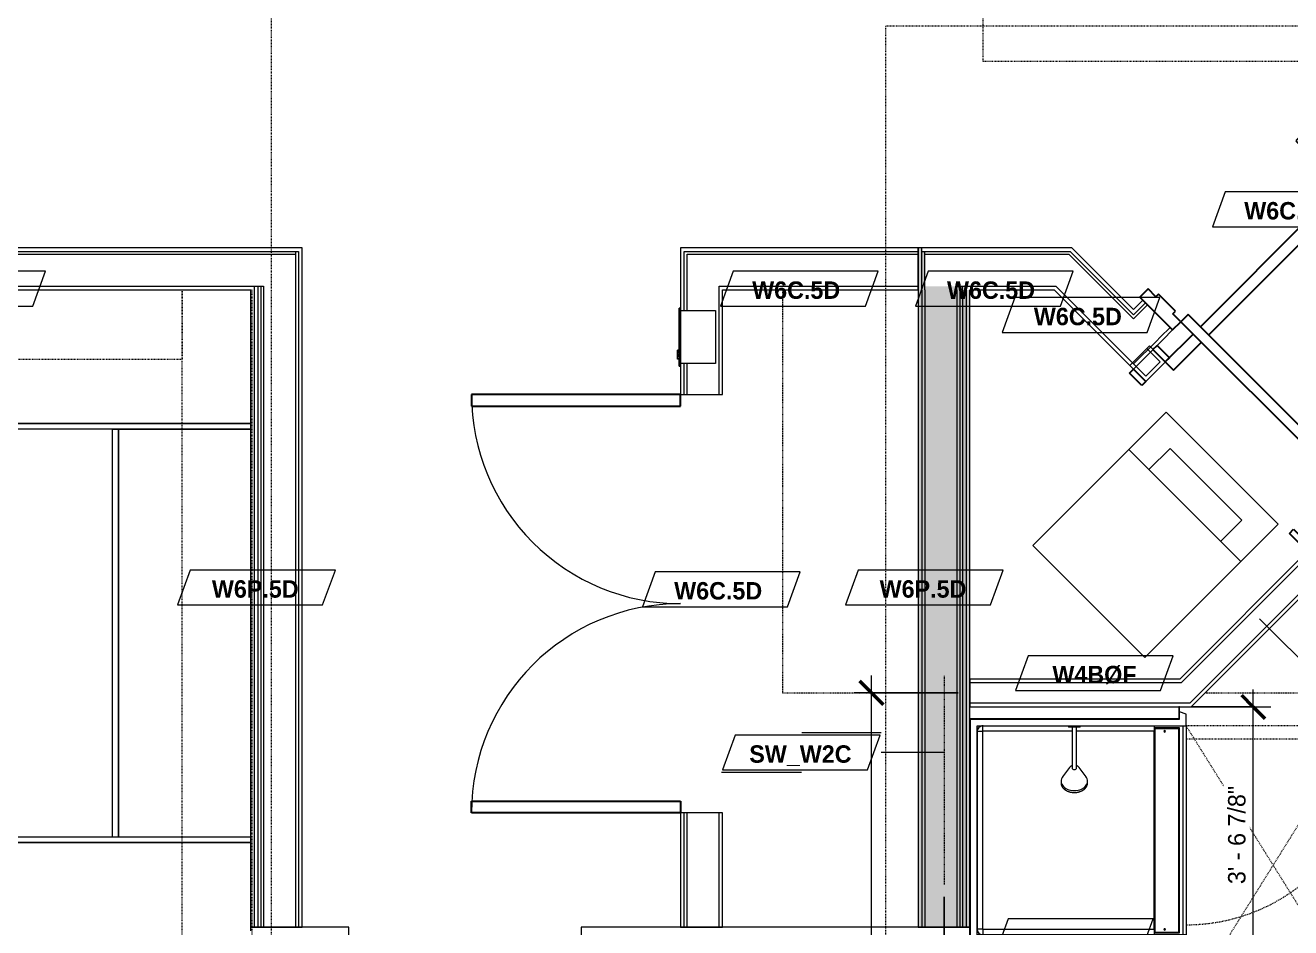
# Model space of a CAD drawing. Header units: inches. Extents: x -4010 to -1814, y 9846 to 12241.
# Drawn here: x -2681 to -2463.1, y 10263.6 to 10418.9 of the extents above; entities that cross this region are included whole.
import ezdxf

# ---------------------------------------------------------------- set-up
doc = ezdxf.new("R2010")
doc.units = ezdxf.units.IN
doc.header["$MEASUREMENT"] = 0
for name, pattern in [('Dash', [0.25, 0.125, -0.125]), ('Dash 3_32_', [0.1875, 0.09375, -0.09375]), ('Dash_2_', [0.25, 0.125, -0.125])]:
    doc.linetypes.add(name, pattern=pattern)
for name, color, linetype, lineweight in [('0-1', 7, 'Continuous', 5), ('0-3', 8, 'Continuous', 9), ('A-ANNO-DIMS', 211, 'Continuous', 9), ('A-ANNO-DIMS-32', 211, 'Continuous', 9), ('A-DETL-1', 90, 'Dash 3_32_', 18), ('A-DOOR-1', 7, 'Continuous', 9), ('A-DOOR-2', 10, 'Continuous', 30), ('A-DOOR-3', 31, 'Continuous', 9), ('A-DOOR-4', 31, 'Continuous', 30), ('A-DOOR-FRAM-2', 10, 'Continuous', 30), ('A-DOOR-FRAM-3', 31, 'Continuous', 30), ('A-GENM', 5, 'Continuous', 9), ('A-GENM-HDLN', 13, 'Dash', 9), ('A-WALL', 113, 'Continuous', 18), ('A-WALL-2', 250, 'Continuous', 18), ('A-WALL-3', 113, 'Continuous', 9), ('A-WALL-IDEN', 211, 'Continuous', 9), ('E-FIRE-1', 7, 'Continuous', 9), ('G-ANNO-SYMB-4', 111, 'Dash_2_', 9), ('I-WALL-1', 21, 'Continuous', 18), ('I-WALL-2', 241, 'Continuous', 5), ('I-WALL-3', 7, 'Continuous', 9), ('P-SANR-FIXT', 6, 'Continuous', 9), ('P-SANR-FIXT-HDLN', 131, 'Dash', 9), ('Q-CASE', 31, 'Continuous', 9), ('Q-CASE-HDLN', 31, 'Dash', 9)]:
    doc.layers.add(name, color=color, linetype=linetype, lineweight=lineweight)
doc.styles.add('Century Gothic', font='ufonts.com_century-gothic.ttf', dxfattribs={"height": 3})
doc.styles.add('Century Gothic_B_1', font='GOTHICB.TTF', dxfattribs={"height": 3})
doc.dimstyles.new('OD_1__HACK_2', dxfattribs={"dimscale": 12, "dimtxt": 3.132505, "dimasz": 0.333333, "dimexe": 0.25, "dimexo": 0.166667, "dimgap": 0.041667, "dimtad": 1, "dimdec": 4, "dimrnd": 0.0625, "dimzin": 3, "dimdsep": 46, "dimlunit": 4, "dimtxsty": 'Century Gothic', "dimblk1": 'OBLIQUE', "dimblk2": 'OBLIQUE', "dimsah": 1, "dimcen": 0.09, "dimdle": 0.25, "dimazin": 0, "dimtfac": 1, "dimtdec": 4, "dimtix": 1, "dimtmove": 0, "dimatfit": 3, "dimfxl": 1, "dimtvp": 1, "dimtfill": 1, "dimfrac": 2, "dimtolj": 1, "dimtzin": 0, "dimarcsym": 2})
doc.dimstyles.new('OD_1__HACK_2_1', dxfattribs={"dimscale": 12, "dimtxt": 3.132505, "dimasz": 0.333333, "dimexe": 0.25, "dimexo": 0.166667, "dimgap": 0.041667, "dimtad": 1, "dimdec": 4, "dimrnd": 0.0625, "dimzin": 3, "dimdsep": 46, "dimlunit": 4, "dimtxsty": 'Century Gothic', "dimblk1": 'OBLIQUE', "dimblk2": 'OBLIQUE', "dimsah": 1, "dimcen": 0.09, "dimdle": 0.25, "dimazin": 0, "dimtfac": 1, "dimtdec": 4, "dimtix": 1, "dimtmove": 0, "dimatfit": 3, "dimfxl": 1, "dimtvp": 1, "dimtfill": 1, "dimfrac": 2, "dimtolj": 1, "dimtzin": 0, "dimarcsym": 2})

# ---------------------------------------------------------------- blocks, each defined once
blk = doc.blocks.new('HOLLOW METAL - DOUBLE - 6-0 x 6-8 - 20MIN_-2194249-UNIT PLANS - 2ND _ 3RD FLOOR')
at = {"layer": 'A-DOOR-1'}
for centre, start, end in [((-36, -3.625), 270, 0), ((36, -3.625), 180, 270)]:
    blk.add_arc(centre, 36, start, end, dxfattribs=at)
at = {"layer": 'A-DOOR-2'}
for p, q in [((-34, -3.625), (-36, -3.625)), ((-36, -3.625), (-36, -39.625)), ((-34, -39.625), (-34, -3.625)), ((34, -3.625), (36, -3.625)), ((34, -39.625), (34, -3.625)), ((36, -3.625), (36, -39.625)), ((-36, -39.625), (-34, -39.625)), ((36, -39.625), (34, -39.625))]:
    blk.add_line(p, q, dxfattribs=at)
blk = doc.blocks.new('104416 - Fire Extinguishers - Wall - Class A - Light - 2A-2205461-UNIT PLANS - 2ND _ 3RD FLOOR')
at = {"layer": 'E-FIRE-1'}
for p, q in [((13.19, 3.88), (13.19, 3.62)), ((23.19, 3.88), (13.19, 3.88)), ((13.19, 3.88), (23.19, 3.88)), ((13.19, 3.88), (13.19, 3.62)), ((23.19, 3.62), (13.19, 3.62)), ((13.63, -2.37), (13.63, 3.62)), ((14.41, 4.13), (14.44, 4.13)), ((14.41, 3.88), (14.41, 4.13)), ((14.44, 4.13), (14.84, 4.13)), ((14.44, 3.88), (14.44, 4.13)), ((14.84, 4.13), (15.03, 4.13)), ((14.84, 3.88), (14.84, 4.13)), ((15.03, 4.13), (15.11, 4.13)), ((15.03, 3.88), (15.03, 4.13)), ((15.11, 4.13), (15.24, 4.13)), ((15.11, 3.88), (15.11, 4.13)), ((15.24, 4.13), (15.51, 4.13)), ((15.24, 3.88), (15.24, 4.13)), ((15.51, 4.13), (15.73, 4.13)), ((15.51, 3.88), (15.51, 4.13)), ((15.73, 4.13), (15.87, 4.13)), ((15.73, 3.88), (15.73, 4.13)), ((15.87, 4.13), (15.91, 4.13)), ((15.87, 3.88), (15.87, 4.13)), ((15.91, 4.13), (15.94, 4.13)), ((15.91, 3.88), (15.91, 4.13)), ((15.94, 3.88), (15.94, 4.13)), ((22.75, 3.62), (22.75, -2.37)), ((23.19, 3.62), (23.19, 3.88)), ((23.19, 3.62), (23.19, 3.88)), ((22.75, -2.37), (13.63, -2.37))]:
    blk.add_line(p, q, dxfattribs=at)
blk = doc.blocks.new('HOLLOW METAL - UNIT DOOR-2191978-UNIT PLANS - 2ND _ 3RD FLOOR')
at = {"layer": 'A-DOOR-1'}
blk.add_arc((18, 3.875), 36, 90, 180, dxfattribs=at)
at = {"layer": 'A-DOOR-2'}
for p, q in [((18, 39.875), (16.25, 39.875)), ((16.25, 39.875), (16.25, 3.875)), ((18, 3.875), (18, 39.875)), ((16.25, 3.875), (18, 3.875))]:
    blk.add_line(p, q, dxfattribs=at)
at = {"layer": 'A-DOOR-FRAM-2'}
for p, q in [((-18, 3.875), (-20, 3.875)), ((-20, 3.875), (-20, -4.125)), ((-18, 1.9375), (-18, 3.875)), ((18, 3.875), (18, 1.9375)), ((20, 3.875), (18, 3.875)), ((20, -4.125), (20, 3.875)), ((-17.375, 1.9375), (-18, 1.9375)), ((-17.375, -2.1875), (-17.375, 1.9375)), ((18, 1.9375), (17.375, 1.9375)), ((17.375, 1.9375), (17.375, -2.1875)), ((-20, -4.125), (-18, -4.125)), ((-18, -4.125), (-18, -2.1875)), ((-18, -2.1875), (-17.375, -2.1875)), ((17.375, -2.1875), (18, -2.1875)), ((18, -2.1875), (18, -4.125)), ((18, -4.125), (20, -4.125))]:
    blk.add_line(p, q, dxfattribs=at)
blk = doc.blocks.new('CTR - 1st Phase - Common Walls_rvt-1-UNIT PLANS - 2ND _ 3RD FLOOR')
at = {"layer": 'I-WALL-1'}
blk.add_hatch(color=256, dxfattribs=at).paths.add_polyline_path([(-2518.37, 10263.71), (-2518.37, 10373.41), (-2519, 10373.41), (-2519, 10263.71)], flags=0)
at = {"layer": 'I-WALL-2'}
for points in [[(-2526.62, 10263.71), (-2526.62, 10380.66), (-2527.25, 10380.66), (-2527.25, 10263.71)], [(-2526.62, 10263.71), (-2526.12, 10263.71), (-2526.12, 10380.04), (-2526.62, 10380.04), (-2526.62, 10267.17)], [(-2520.62, 10263.71), (-2520.62, 10374.04), (-2526.12, 10374.04), (-2526.12, 10263.71), (-2525.5, 10263.71)], [(-2520.62, 10263.71), (-2520.12, 10263.71), (-2520.12, 10374.04), (-2520.62, 10374.04), (-2520.62, 10267.17)], [(-2520.12, 10263.71), (-2519.62, 10263.71), (-2519.62, 10374.04), (-2520.12, 10374.04), (-2520.12, 10267.17)], [(-2519, 10263.71), (-2519, 10374.04), (-2519.62, 10374.04), (-2519.62, 10263.71)]]:
    blk.add_hatch(color=256, dxfattribs=at).paths.add_polyline_path(points, flags=0)
at = {"layer": 'A-WALL-2'}
for p, q in [((-2526.62, 10380.04), (-2526.62, 10380.66)), ((-2741.61, 10380.04), (-2642.25, 10380.04)), ((-2741.61, 10379.54), (-2642.25, 10379.54)), ((-2642.25, 10380.04), (-2634.5, 10380.04)), ((-2642.25, 10379.54), (-2640, 10379.54)), ((-2640, 10379.54), (-2634.5, 10379.54)), ((-2634.5, 10380.04), (-2634.5, 10379.54)), ((-2634.5, 10380.04), (-2634, 10380.04)), ((-2634.5, 10380.04), (-2634.5, 10379.54)), ((-2634.5, 10379.54), (-2634.5, 10263.71)), ((-2634, 10380.04), (-2634, 10263.71)), ((-2567.57, 10379.54), (-2567.57, 10380.04)), ((-2567.57, 10380.04), (-2527.25, 10380.04)), ((-2567.57, 10373.41), (-2567.57, 10379.54)), ((-2567.07, 10374.04), (-2567.07, 10379.54)), ((-2567.07, 10379.54), (-2527.25, 10379.54)), ((-2526.62, 10373.41), (-2526.62, 10380.04)), ((-2526.62, 10380.04), (-2526.12, 10380.04)), ((-2526.62, 10380.04), (-2526.12, 10380.04)), ((-2526.12, 10379.54), (-2526.12, 10380.04)), ((-2526.12, 10380.04), (-2510.46, 10380.04)), ((-2526.12, 10374.04), (-2526.12, 10379.54)), ((-2526.12, 10379.54), (-2509.96, 10379.54)), ((-2510.46, 10380.04), (-2501.8, 10380.04)), ((-2509.96, 10379.54), (-2509.07, 10379.54)), ((-2509.07, 10379.54), (-2501.3, 10379.54)), ((-2501.8, 10380.04), (-2501.09, 10380.04)), ((-2501.3, 10379.54), (-2490.19, 10368.44)), ((-2501.09, 10380.04), (-2490.19, 10369.14)), ((-2741.61, 10374.04), (-2642.25, 10374.04)), ((-2642.25, 10374.04), (-2641.62, 10374.04)), ((-2641.62, 10374.04), (-2641.62, 10263.71)), ((-2641.62, 10374.04), (-2641, 10374.04)), ((-2641, 10374.04), (-2641, 10263.71)), ((-2641, 10374.04), (-2640.5, 10374.04)), ((-2640.5, 10374.04), (-2640.5, 10263.71)), ((-2640.5, 10374.04), (-2640, 10374.04)), ((-2640, 10374.04), (-2640, 10263.71)), ((-2567.07, 10373.41), (-2567.07, 10374.04)), ((-2561.57, 10373.41), (-2561.57, 10374.04)), ((-2561.57, 10374.04), (-2527.25, 10374.04)), ((-2526.12, 10373.41), (-2526.12, 10374.04)), ((-2520.62, 10373.41), (-2520.62, 10374.04)), ((-2520.62, 10374.04), (-2520.12, 10374.04)), ((-2520.62, 10374.04), (-2520.12, 10374.04)), ((-2520.12, 10373.41), (-2520.12, 10374.04)), ((-2520.12, 10374.04), (-2519.62, 10374.04)), ((-2520.12, 10374.04), (-2519.62, 10374.04)), ((-2519.62, 10373.41), (-2519.62, 10374.04)), ((-2519.62, 10374.04), (-2519, 10374.04)), ((-2519.62, 10374.04), (-2519, 10374.04)), ((-2519, 10373.41), (-2519, 10374.04)), ((-2519, 10374.04), (-2504.46, 10374.04)), ((-2504.46, 10374.04), (-2503.57, 10374.04)), ((-2503.57, 10374.04), (-2490.19, 10360.66)), ((-2567.57, 10369.85), (-2567.57, 10373.41)), ((-2567.07, 10369.85), (-2567.07, 10373.41)), ((-2561.57, 10355.41), (-2561.57, 10373.41)), ((-2526.62, 10373.41), (-2526.62, 10263.71)), ((-2526.12, 10373.41), (-2526.12, 10263.71)), ((-2520.62, 10373.41), (-2520.62, 10263.71)), ((-2520.12, 10373.41), (-2520.12, 10263.71)), ((-2519.62, 10373.41), (-2519.62, 10263.71)), ((-2519, 10373.41), (-2519, 10263.71)), ((-2489.75, 10369.59), (-2490.19, 10369.14)), ((-2489.4, 10369.23), (-2489.84, 10368.79)), ((-2489.75, 10369.59), (-2488.13, 10371.21)), ((-2489.4, 10369.23), (-2487.78, 10370.85)), ((-2489.84, 10368.79), (-2490.19, 10368.44)), ((-2485.51, 10365.34), (-2486.3, 10364.55)), ((-2485.51, 10365.34), (-2483.89, 10366.96)), ((-2486.3, 10364.55), (-2490.19, 10360.66)), ((-2567.57, 10355.41), (-2567.57, 10360.73)), ((-2567.07, 10355.41), (-2567.07, 10360.73)), ((-2567.57, 10263.71), (-2567.57, 10283.41)), ((-2567.07, 10263.71), (-2567.07, 10283.41)), ((-2561.57, 10263.71), (-2561.57, 10283.41))]:
    blk.add_line(p, q, dxfattribs=at)
at = {"layer": 'I-WALL-3'}
for p, q in [((-2642.25, 10380.66), (-2741.61, 10380.66)), ((-2634, 10380.66), (-2642.25, 10380.66)), ((-2633.37, 10380.66), (-2634, 10380.66)), ((-2633.37, 10263.71), (-2633.37, 10380.66)), ((-2527.25, 10380.66), (-2568.2, 10380.66)), ((-2568.2, 10380.66), (-2568.2, 10380.04)), ((-2527.25, 10373.41), (-2527.25, 10380.66)), ((-2526.62, 10380.66), (-2527.25, 10380.66)), ((-2527.25, 10380.66), (-2527.25, 10373.41)), ((-2511.08, 10380.66), (-2526.62, 10380.66)), ((-2501.71, 10380.66), (-2511.08, 10380.66)), ((-2500.83, 10380.66), (-2501.71, 10380.66)), ((-2490.19, 10370.03), (-2500.83, 10380.66)), ((-2568.2, 10380.04), (-2568.2, 10373.41)), ((-2741.61, 10373.41), (-2642.25, 10373.41)), ((-2642.25, 10373.41), (-2642.25, 10263.71)), ((-2568.2, 10373.41), (-2568.2, 10370.29)), ((-2560.95, 10355.41), (-2560.95, 10373.41)), ((-2560.95, 10373.41), (-2527.25, 10373.41)), ((-2527.25, 10373.41), (-2527.25, 10263.71)), ((-2518.37, 10299.64), (-2518.37, 10373.41)), ((-2518.37, 10373.41), (-2503.83, 10373.41)), ((-2503.83, 10373.41), (-2490.19, 10359.77)), ((-2488.57, 10371.65), (-2490.19, 10370.03)), ((-2489.75, 10360.22), (-2485.07, 10364.9)), ((-2485.07, 10364.9), (-2483.45, 10366.52)), ((-2568.2, 10360.29), (-2568.2, 10355.41)), ((-2490.19, 10359.77), (-2489.75, 10360.22)), ((-2568.2, 10355.41), (-2560.95, 10355.41)), ((-2568.2, 10283.41), (-2568.2, 10263.71)), ((-2560.95, 10283.41), (-2568.2, 10283.41)), ((-2560.95, 10263.71), (-2560.95, 10283.41)), ((-2642.25, 10263.71), (-2633.37, 10263.71)), ((-2568.2, 10263.71), (-2560.95, 10263.71)), ((-2527.25, 10263.71), (-2518.37, 10263.71))]:
    blk.add_line(p, q, dxfattribs=at)
at = {"layer": '0-3'}
for name, p, rotation in [('HOLLOW METAL - UNIT DOOR-2191978-UNIT PLANS - 2ND _ 3RD FLOOR', (-2472.04, 10383.4), 224.9999999999966), ('104416 - Fire Extinguishers - Wall - Class A - Light - 2A-2205461-UNIT PLANS - 2ND _ 3RD FLOOR', (-2564.57, 10347.1), 90.00000000000037), ('HOLLOW METAL - DOUBLE - 6-0 x 6-8 - 20MIN_-2194249-UNIT PLANS - 2ND _ 3RD FLOOR', (-2564.57, 10319.41), 270.0000000000003)]:
    blk.add_blockref(name, p, dxfattribs=dict(at, rotation=rotation))
blk = doc.blocks.new('CTR - 1st Phase -Stairs _ Elevators_rvt-1-UNIT PLANS - 2ND _ 3RD FLOOR')
at = {"layer": 'I-WALL-3'}
for p, q in [((-2625.32, 10263.71), (-2642.25, 10263.71)), ((-2642.25, 10263.71), (-2642.25, 10263.09)), ((-2625.32, 10260.96), (-2625.32, 10263.71)), ((-2518.37, 10263.71), (-2585.32, 10263.71)), ((-2585.32, 10263.71), (-2585.32, 10260.96))]:
    blk.add_line(p, q, dxfattribs=at)
blk = doc.blocks.new('OD_CW_Upper Cabinet - OD_CW_Upper Cabinet-3856829-UNIT PLANS - 2ND _ 3RD FLOOR')
at = {"layer": 'Q-CASE-HDLN'}
for p, q in [((0.74, -24), (0.74, -12)), ((0.74, -12), (115.86, -12)), ((115.86, -12), (115.86, -24)), ((115.86, -24), (0.74, -24))]:
    blk.add_line(p, q, dxfattribs=at)
blk = doc.blocks.new('OD_CW_Base Cabinet - OD_CW_Base Cabinet-3857752-UNIT PLANS - 2ND _ 3RD FLOOR')
at = {"layer": 'Q-CASE'}
for p, q in [((0.74, 0), (70.86, 0)), ((0.74, 0), (70.86, 0)), ((70.86, -1), (0.74, -1)), ((0.74, -1), (70.86, -1)), ((70.86, 0), (70.86, -23.76)), ((70.86, 0), (70.86, -1)), ((70.86, -1), (70.86, -23.76))]:
    blk.add_line(p, q, dxfattribs=at)
blk = doc.blocks.new('OD_CW_Base Cabinet - OD_CW_Base Cabinet-3870047-UNIT PLANS - 2ND _ 3RD FLOOR')
at = {"layer": 'Q-CASE'}
for p, q in [((0.74, -24), (0.74, 0)), ((0.74, 0), (107.69, 0)), ((0.74, -1), (0.74, 0)), ((0.74, 0), (107.69, 0)), ((107.69, -1), (0.74, -1)), ((0.74, -24), (0.74, -1)), ((0.74, -1), (107.69, -1)), ((107.69, -24), (0.74, -24)), ((107.69, -24), (0.74, -24))]:
    blk.add_line(p, q, dxfattribs=at)
blk = doc.blocks.new('SWING - SINGLE - FLUSH - 3-0 x 6-8 - PASSAGE-3208263-UNIT PLANS - 2ND _ 3RD FLOOR')
at = {"layer": 'A-DOOR-3'}
blk.add_arc((18, -2.37), 36.07, 180, 266.8211, dxfattribs=at)
at = {"layer": 'A-DOOR-4'}
for p, q in [((16, -2.37), (16, -9.15)), ((18, -2.37), (16, -2.37)), ((18, -2.37), (18, -9.15)), ((16, -10.9), (16, -38.39)), ((18, -10.9), (18, -38.39)), ((18, -38.39), (16, -38.39))]:
    blk.add_line(p, q, dxfattribs=at)
at = {"layer": 'A-DOOR-FRAM-3'}
for p, q in [((-21, 2.38), (-21, 3.38)), ((-21, 3.38), (-18, 3.38)), ((-18, 2.38), (-21, 2.38)), ((-18, 3.38), (-18, 2.38)), ((18, 2.38), (18, 3.38)), ((18, 3.38), (21, 3.38)), ((21, 2.38), (18, 2.38)), ((21, 3.38), (21, 2.38)), ((-21, -2.37), (-18, -2.37)), ((-21, -3.37), (-21, -2.37)), ((-18, -3.37), (-21, -3.37)), ((-18, -2.37), (-18, -3.37)), ((18, -2.37), (21, -2.37)), ((18, -3.37), (18, -2.37)), ((21, -3.37), (18, -3.37)), ((21, -2.37), (21, -3.37))]:
    blk.add_line(p, q, dxfattribs=at)
blk = doc.blocks.new('ADA Clearances - 30_x48_-3255449-UNIT PLANS - 2ND _ 3RD FLOOR')
at = {"layer": 'A-GENM-HDLN'}
for p, q in [((15, -24), (-15, 24)), ((-15, -24), (15, 24)), ((15, 24), (-15, 24)), ((15, -24), (15, 24)), ((-15, -14), (-15, -24)), ((-15, -24), (15, -24))]:
    blk.add_line(p, q, dxfattribs=at)
blk = doc.blocks.new('4LBS24238A75FTB_V2 - 4LBS24238A75FTB_V2-V46-UNIT PLANS - 2ND _ 3RD FLOOR')
at = {"layer": 'P-SANR-FIXT'}
for p, q in [((0, -0.5), (38.5, -0.5)), ((0, -36.5), (0, -0.5)), ((0.12, -36.62), (0.12, -0.63)), ((0.12, -0.63), (38.38, -0.63)), ((1.25, -37.75), (1.25, -1.75)), ((1.25, -1.75), (37.25, -1.75)), ((1.58, -2.01), (1.51, -2.08)), ((1.73, -1.9), (1.7, -1.92)), ((2.01, -1.78), (1.93, -1.8)), ((2.25, -1.77), (2.25, -1.75)), ((36.25, -1.77), (2.25, -1.77)), ((36.25, -1.77), (36.25, -1.75)), ((36.57, -1.8), (36.49, -1.78)), ((36.8, -1.92), (36.77, -1.9)), ((36.99, -2.08), (36.92, -2.01)), ((37.25, -1.75), (37.25, -17.52)), ((38.38, -0.63), (38.38, -36.62)), ((38.5, -0.5), (38.5, -36.5)), ((1.3, -2.43), (1.28, -2.51)), ((1.38, -2.26), (1.37, -2.28)), ((1.42, -2.2), (1.4, -2.23)), ((2.2, -32.27), (2.2, -2.75)), ((36.25, -2.7), (2.25, -2.7)), ((36.3, -18.11), (36.3, -2.75)), ((37.1, -2.23), (37.08, -2.2)), ((37.13, -2.28), (37.12, -2.26)), ((37.22, -2.51), (37.2, -2.43)), ((36.3, -32.27), (36.3, -18.89)), ((37.25, -19.48), (37.25, -37.75)), ((1.62, -32.27), (1.62, -36.62)), ((36.75, -32.38), (1.75, -32.38)), ((1.75, -32.38), (1.75, -36.5)), ((2.2, -32.27), (36.3, -32.27)), ((36.75, -36.5), (36.75, -32.38)), ((36.88, -36.62), (36.88, -32.27)), ((0, -36.5), (-2.02, -36.5)), ((-2.02, -36.5), (-2.02, -36.62)), ((-2.02, -36.62), (0.12, -36.62)), ((-1.13, -36.62), (-0.75, -37.75)), ((1.62, -36.62), (36.88, -36.62)), ((1.75, -36.5), (36.75, -36.5)), ((38.38, -36.62), (40.52, -36.62)), ((40.52, -36.5), (38.5, -36.5)), ((39.25, -37.75), (39.63, -36.62)), ((40.52, -36.62), (40.52, -36.5)), ((-0.75, -37.75), (1.25, -37.75)), ((1.25, -37.25), (37.25, -37.25)), ((1.25, -37.75), (1.25, -37.25)), ((37.25, -37.75), (1.25, -37.75)), ((37.25, -37.25), (37.25, -37.75)), ((37.25, -37.75), (39.25, -37.75))]:
    blk.add_line(p, q, dxfattribs=at)
for centre, radius, start, end in [((2.25, -2.75), 1, 90, 180), ((36.25, -2.75), 1, 0, 90), ((2.2, -34.06), 0.125, 0, 180), ((2.2, -34.06), 0.125, 180, 0), ((36.3, -34.06), 0.125, 0, 180), ((36.3, -34.06), 0.125, 180, 0)]:
    blk.add_arc(centre, radius, start, end, dxfattribs=at)
for centre, start_param, end_param in [((2.2, -32.28), 1.570796, 3.141593), ((36.3, -32.28), 0, 1.570796)]:
    blk.add_ellipse(centre, major_axis=(0.95, 0), ratio=0.019505, start_param=start_param, end_param=end_param, dxfattribs=at)
for points, knots in [([(2.25, -1.77), (2.18, -1.77), (2.05, -1.78), (1.8, -1.86), (1.52, -2.04), (1.34, -2.32), (1.26, -2.57), (1.25, -2.7), (1.25, -2.77)], [0, 0, 0, 0, 0.125, 0.25, 0.5, 0.75, 0.875, 1, 1, 1, 1]), ([(1.38, -2.25), (1.41, -2.21), (1.47, -2.12), (1.54, -2.04), (1.59, -2)], [-0.6665731, -0.6665731, -0.6665731, -0.6665731, -0.5714286, -0.4611793, -0.4611793, -0.4611793, -0.4611793]), ([(1.75, -1.88), (1.77, -1.87), (1.86, -1.82), (2.03, -1.77), (2.17, -1.75), (2.25, -1.75)], [-0.3333068, -0.3333068, -0.3333068, -0.3333068, -0.2857143, -0.1428571, 0, 0, 0, 0]), ([(36.25, -1.75), (36.31, -1.75), (36.42, -1.76), (36.59, -1.8), (36.7, -1.85), (36.75, -1.88)], [-1, -1, -1, -1, -0.8928571, -0.7857143, -0.6666667, -0.6666667, -0.6666667, -0.6666667]), ([(37.25, -2.77), (37.25, -2.7), (37.24, -2.57), (37.16, -2.32), (36.98, -2.04), (36.7, -1.86), (36.45, -1.78), (36.32, -1.77), (36.25, -1.77)], [0, 0, 0, 0, 0.125, 0.25, 0.5, 0.75, 0.875, 1, 1, 1, 1]), ([(36.75, -1.88), (36.79, -1.91), (36.89, -1.97), (36.97, -2.05), (37.01, -2.1)], [-0.6665731, -0.6665731, -0.6665731, -0.6665731, -0.5714286, -0.4475924, -0.4475924, -0.4475924, -0.4475924]), ([(2.25, -2.7), (2.24, -2.7), (2.24, -2.7), (2.23, -2.7), (2.22, -2.71), (2.22, -2.71), (2.21, -2.72), (2.21, -2.73), (2.2, -2.74), (2.2, -2.74), (2.2, -2.75), (2.2, -2.75)], [-1, -1, -1, -1, -0.833333, -0.75, -0.666667, -0.583333, -0.416667, -0.333333, -0.208333, -0.083333, 0, 0, 0, 0]), ([(36.3, -2.75), (36.3, -2.74), (36.3, -2.74), (36.3, -2.73), (36.29, -2.72), (36.29, -2.72), (36.28, -2.71), (36.27, -2.71), (36.26, -2.7), (36.26, -2.7), (36.25, -2.7), (36.25, -2.7)], [-1, -1, -1, -1, -0.833333, -0.75, -0.666667, -0.583333, -0.416667, -0.333333, -0.208333, -0.083333, 0, 0, 0, 0]), ([(37.12, -2.25), (37.13, -2.27), (37.16, -2.33), (37.18, -2.38), (37.19, -2.42)], [-0.3333068, -0.3333068, -0.3333068, -0.3333068, -0.2857143, -0.2174647, -0.2174647, -0.2174647, -0.2174647])]:
    blk.add_open_spline(points, degree=3, knots=knots, dxfattribs=at)
for points in [[(1.63, -1.97), (1.67, -1.94), (1.71, -1.91), (1.75, -1.88)], [(2.25, -2.7), (2.25, -2.62), (2.25, -2.45), (2.25, -2.22), (2.25, -2.03), (2.25, -1.88), (2.25, -1.82), (2.25, -1.8)], [(36.25, -2.7), (36.25, -2.62), (36.25, -2.45), (36.25, -2.22), (36.25, -2.03), (36.25, -1.88), (36.25, -1.82), (36.25, -1.8)], [(37.04, -2.14), (37.07, -2.18), (37.09, -2.21), (37.12, -2.25)], [(1.25, -2.75), (1.25, -2.74), (1.25, -2.72), (1.25, -2.71)], [(2.2, -2.75), (2.12, -2.75), (1.95, -2.75), (1.72, -2.75), (1.52, -2.76), (1.37, -2.76), (1.27, -2.76), (1.25, -2.77), (1.25, -2.77)], [(1.35, -2.32), (1.36, -2.3), (1.37, -2.27), (1.38, -2.25)], [(36.3, -2.75), (36.38, -2.75), (36.55, -2.75), (36.78, -2.75), (36.98, -2.76), (37.13, -2.76), (37.23, -2.76), (37.25, -2.77), (37.25, -2.77)], [(37.25, -2.67), (37.25, -2.7), (37.25, -2.72), (37.25, -2.75)]]:
    blk.add_open_spline(points, degree=3, dxfattribs=at)
at = {"layer": 'P-SANR-FIXT-HDLN'}
blk.add_line((35, -37.75), (35, -69.75), dxfattribs=at)
blk.add_arc((35, -37.75), 32, 180, 270, dxfattribs=at)
blk = doc.blocks.new('Shower Head - Shower Head-3260035-UNIT PLANS - 2ND _ 3RD FLOOR')
at = {"layer": 'P-SANR-FIXT'}
for p, q in [((-2.28, 9.81), (-2.28, 9.54)), ((-2.02, 8.78), (-0.84, 7.19)), ((0.84, 7.19), (2.02, 8.78)), ((2.28, 9.54), (2.28, 9.81)), ((-0.39, 7.27), (-0.39, 6.01)), ((0.39, 6.01), (0.39, 7.27)), ((-0.98, 0.26), (-0.98, 0)), ((-0.98, 0.26), (0.98, 0.26)), ((0.98, 0), (-0.98, 0)), ((-0.39, 1), (-0.39, 0.26)), ((0.39, 0.26), (0.39, 1)), ((0.98, 0), (0.98, 0.26))]:
    blk.add_line(p, q, dxfattribs=at)
at = {"layer": 'P-SANR-FIXT', "flags": 128}
for points in [[(0, 11.49), (-0.09, 11.49), (-0.18, 11.48), (-0.27, 11.48), (-0.35, 11.47), (-0.44, 11.46), (-0.53, 11.44), (-0.62, 11.43), (-0.7, 11.41), (-0.79, 11.39), (-0.87, 11.36), (-0.95, 11.34), (-1.03, 11.31), (-1.11, 11.28), (-1.19, 11.25), (-1.26, 11.21), (-1.34, 11.17), (-1.41, 11.13), (-1.48, 11.09), (-1.55, 11.05), (-1.61, 11), (-1.68, 10.95), (-1.74, 10.9), (-1.8, 10.85), (-1.85, 10.8), (-1.9, 10.74), (-1.95, 10.69), (-2, 10.63), (-2.04, 10.57), (-2.08, 10.51), (-2.12, 10.44), (-2.15, 10.38), (-2.18, 10.31), (-2.21, 10.25), (-2.23, 10.18), (-2.25, 10.11), (-2.26, 10.04), (-2.27, 9.97), (-2.28, 9.9), (-2.28, 9.83), (-2.28, 9.81)], [(2.28, 9.81), (2.28, 9.88), (2.28, 9.95), (2.27, 10.02), (2.25, 10.09), (2.24, 10.16), (2.21, 10.23), (2.19, 10.3), (2.16, 10.36), (2.13, 10.43), (2.09, 10.49), (2.05, 10.55), (2.01, 10.61), (1.97, 10.67), (1.92, 10.73), (1.86, 10.79), (1.81, 10.84), (1.75, 10.89), (1.69, 10.94), (1.63, 10.99), (1.57, 11.04), (1.5, 11.08), (1.43, 11.12), (1.36, 11.16), (1.28, 11.2), (1.21, 11.24), (1.13, 11.27), (1.05, 11.3), (0.97, 11.33), (0.89, 11.36), (0.81, 11.38), (0.72, 11.4), (0.64, 11.42), (0.55, 11.44), (0.47, 11.45), (0.38, 11.46), (0.29, 11.47), (0.2, 11.48), (0.11, 11.49), (0.02, 11.49), (0, 11.49)], [(-0.84, 7.19), (-0.81, 7.16), (-0.79, 7.13), (-0.76, 7.1), (-0.73, 7.08), (-0.7, 7.05), (-0.68, 7.03), (-0.65, 7.01), (-0.62, 6.98), (-0.59, 6.97), (-0.56, 6.95), (-0.53, 6.93), (-0.49, 6.91), (-0.46, 6.9), (-0.43, 6.89), (-0.4, 6.87)], [(0.39, 6.87), (0.43, 6.88), (0.46, 6.9), (0.49, 6.91), (0.52, 6.93), (0.55, 6.94), (0.58, 6.96), (0.61, 6.98), (0.64, 7), (0.67, 7.03), (0.7, 7.05), (0.73, 7.07), (0.76, 7.1), (0.78, 7.13), (0.81, 7.16), (0.83, 7.19), (0.84, 7.19)], [(-0.39, 6.01), (-0.39, 5.81), (-0.39, 5.6), (-0.39, 5.38), (-0.39, 5.15), (-0.39, 4.92), (-0.39, 4.68), (-0.39, 4.43), (-0.39, 4.18), (-0.39, 3.93), (-0.39, 3.67), (-0.39, 3.4), (-0.39, 3.13), (-0.39, 2.86), (-0.39, 2.59), (-0.39, 2.31), (-0.39, 2.03), (-0.39, 1.75), (-0.39, 1.46), (-0.39, 1.18), (-0.39, 1)], [(0.39, 1), (0.39, 1.29), (0.39, 1.57), (0.39, 1.85), (0.39, 2.13), (0.39, 2.41), (0.39, 2.69), (0.39, 2.96), (0.39, 3.23), (0.39, 3.5), (0.39, 3.76), (0.39, 4.02), (0.39, 4.27), (0.39, 4.52), (0.39, 4.77), (0.39, 5), (0.39, 5.23), (0.39, 5.46), (0.39, 5.67), (0.39, 5.88), (0.39, 6.01)]]:
    blk.add_lwpolyline(points, dxfattribs=at)
at = {"layer": 'P-SANR-FIXT'}
for centre, major_axis, start_param, end_param in [((0, 9.54), (-2.28, 0), 4.712389, 6.956384), ((0, 9.54), (2.28, 0), 5.609987, 7.853982), ((0, 7.27), (-0.394, 0), 4.712389, 6.283185), ((0, 7.27), (-0.394, 0), 3.141593, 4.712389)]:
    blk.add_ellipse(centre, major_axis=major_axis, ratio=0.707107, start_param=start_param, end_param=end_param, dxfattribs=at)
blk = doc.blocks.new('Stacked Washer and Dryer - 26_x25_ - Private-1352637-UNIT PLANS - 2ND _ 3RD FLOOR')
at = {"layer": 'P-SANR-FIXT'}
for p, q in [((0, 13.625), (32.4375, 13.625)), ((0, 13.625), (0, -13.625)), ((23.34375, 13.625), (23.34375, -13.625)), ((32.4375, 13.625), (32.4375, -13.625)), ((23.34375, 8.75), (28.53125, 8.75)), ((28.53125, 8.75), (28.53125, -8.75)), ((28.53125, -8.75), (23.34375, -8.75)), ((32.4375, -13.625), (0, -13.625))]:
    blk.add_line(p, q, dxfattribs=at)
blk = doc.blocks.new('OD_CW_Upper Cabinet - OD_CW_Upper Cabinet-3876543-UNIT PLANS - 2ND _ 3RD FLOOR')
at = {"layer": 'Q-CASE-HDLN'}
for p, q in [((0.74, -24), (0.74, -12)), ((0.74, -12), (41.64, -12)), ((41.64, -12), (41.64, -24)), ((41.64, -24), (0.74, -24))]:
    blk.add_line(p, q, dxfattribs=at)
blk = doc.blocks.new('OD_CW_Base Cabinet - OD_CW_Base Cabinet-3876544-UNIT PLANS - 2ND _ 3RD FLOOR')
at = {"layer": 'Q-CASE'}
for p, q in [((0.98, 0), (53.64, 0)), ((0.98, 0), (53.64, 0)), ((53.64, -1), (0.98, -1)), ((0.98, -1), (53.64, -1)), ((53.64, -22), (53.64, -24)), ((53.64, -22), (53.64, -24))]:
    blk.add_line(p, q, dxfattribs=at)
blk = doc.blocks.new('DIMBLOCK98-UNIT PLANS - 2ND _ 3RD FLOOR')
at = {"layer": 'A-ANNO-DIMS-32'}
for p, q in [((-2522.81, 10268.96), (-2522.81, 10193.15)), ((-2522.81, 10196.15), (-2522.81, 10268.96)), ((-2525.81, 10196.15), (-2445.62, 10196.15)), ((-2445.62, 10196.98), (-2445.62, 10193.15)), ((-2445.62, 10196.15), (-2445.62, 10196.98))]:
    blk.add_line(p, q, dxfattribs=at)
at = {"layer": 'A-ANNO-DIMS-32', "lineweight": 50}
for p, q in [((-2522.81, 10196.15), (-2520.81, 10198.15)), ((-2445.62, 10196.15), (-2443.62, 10198.15)), ((-2522.81, 10196.15), (-2524.81, 10194.15)), ((-2445.62, 10196.15), (-2447.62, 10194.15))]:
    blk.add_line(p, q, dxfattribs=at)
at = {"layer": 'A-ANNO-DIMS-32', "color": 0, "insert": (-2494.46, 10200.5), "char_height": 3, "width": 24.5827, "attachment_point": 1, "line_spacing_factor": 0.984502, "style": 'Century Gothic', "bg_fill": 3, "box_fill_scale": 1.25, "bg_fill_color": 256, "bg_fill_true_color": 13158600, "bg_fill_transparency": 0}
blk.add_mtext('6\' - 5 3/16"', dxfattribs=at)
blk = doc.blocks.new('_Oblique')
at = {"color": 0, "linetype": 'ByBlock', "lineweight": -2}
blk.add_line((-0.5, -0.5), (0.5, 0.5), dxfattribs=at)
blk = doc.blocks.new('DIMBLOCK100-UNIT PLANS - 2ND _ 3RD FLOOR')
at = {"layer": 'A-ANNO-DIMS-32', "lineweight": 50}
for p, q in [((-2535.3, 10304.04), (-2537.3, 10306.04)), ((-2535.3, 10304.04), (-2533.3, 10302.04)), ((-2535.3, 10160.04), (-2537.3, 10162.04)), ((-2535.3, 10160.04), (-2533.3, 10158.04))]:
    blk.add_line(p, q, dxfattribs=at)
at = {"layer": 'A-ANNO-DIMS-32'}
for p, q in [((-2535.3, 10157.04), (-2535.3, 10307.04)), ((-2520.37, 10304.04), (-2538.3, 10304.04)), ((-2535.3, 10304.04), (-2520.37, 10304.04)), ((-2520.37, 10160.04), (-2538.3, 10160.04)), ((-2535.3, 10160.04), (-2520.37, 10160.04))]:
    blk.add_line(p, q, dxfattribs=at)
at = {"layer": 'A-ANNO-DIMS-32', "color": 0, "insert": (-2539.64, 10225.63), "char_height": 3, "width": 15.394, "attachment_point": 1, "rotation": 90, "line_spacing_factor": 0.984502, "style": 'Century Gothic', "bg_fill": 3, "box_fill_scale": 1.25, "bg_fill_color": 256, "bg_fill_true_color": 13158600, "bg_fill_transparency": 0}
blk.add_mtext('12\' - 0"', dxfattribs=at)
blk = doc.blocks.new('DIMBLOCK340-UNIT PLANS - 2ND _ 3RD FLOOR')
at = {"layer": 'A-ANNO-DIMS-32'}
for p, q in [((-2469.55, 10255.77), (-2469.55, 10304.66)), ((-2480.25, 10301.66), (-2466.55, 10301.66)), ((-2469.55, 10301.66), (-2480.25, 10301.66)), ((-2480.37, 10258.77), (-2466.55, 10258.77)), ((-2469.55, 10258.77), (-2480.37, 10258.77))]:
    blk.add_line(p, q, dxfattribs=at)
at = {"layer": 'A-ANNO-DIMS-32', "lineweight": 50}
for p, q in [((-2469.55, 10301.66), (-2471.55, 10303.66)), ((-2469.55, 10301.66), (-2467.55, 10299.66)), ((-2469.55, 10258.77), (-2471.55, 10260.77)), ((-2469.55, 10258.77), (-2467.55, 10256.77))]:
    blk.add_line(p, q, dxfattribs=at)
at = {"layer": 'A-ANNO-DIMS-32', "color": 0, "insert": (-2473.9, 10271.14), "char_height": 3, "width": 21.7784, "attachment_point": 1, "rotation": 90, "line_spacing_factor": 0.984502, "style": 'Century Gothic', "bg_fill": 3, "box_fill_scale": 1.25, "bg_fill_color": 256, "bg_fill_true_color": 13158600, "bg_fill_transparency": 0}
blk.add_mtext('3\' - 6 7/8"', dxfattribs=at)
blk = doc.blocks.new('Wall Tag - Arch Wall-3956453-UNIT PLANS - 2ND _ 3RD FLOOR')
at = {"layer": 'A-WALL-IDEN'}
for p, q in [((-0.3561, 0.0937), (-0.4244, -0.0937)), ((0.4244, 0.0937), (-0.3561, 0.0937)), ((0.3561, -0.0937), (0.4244, 0.0937)), ((-0.4244, -0.0937), (0.3561, -0.0937))]:
    blk.add_line(p, q, dxfattribs=at)
blk = doc.blocks.new('Wall Tag - Shear Wall-3956451-UNIT PLANS - 2ND _ 3RD FLOOR')
at = {"layer": 'A-WALL-IDEN'}
for p, q in [((-0.3561, 0.0937), (-0.4244, -0.0937)), ((0.4244, 0.0937), (-0.3561, 0.0937)), ((0.4291, 0.1068), (0.0033, 0.1068)), ((0.3561, -0.0937), (0.4244, 0.0937)), ((0, -0.1068), (-0.4291, -0.1068)), ((-0.4244, -0.0937), (0.3561, -0.0937))]:
    blk.add_line(p, q, dxfattribs=at)

msp = doc.modelspace()

# ---------------------------------------------------------------- linework, layer by layer
at = {"layer": 'A-DETL-1'}
for p, q in [((-2550.62374, 10373.4144), (-2550.62374, 10304.0394)), ((-2522.81124, 10306.9644), (-2522.81124, 10270.9644)), ((-2550.62374, 10304.0394), (-2527.24874, 10304.0394)), ((-2477.87274, 10304.0394), (-2451.91535, 10304.0394))]:
    msp.add_line(p, q, dxfattribs=at)
at = {"layer": 'A-WALL'}
for p, q in [((-2485.5849, 10361.02431), (-2487.89372, 10363.33313)), ((-2490.3686, 10360.85826), (-2488.05978, 10358.54944)), ((-2488.05978, 10358.54944), (-2485.5849, 10361.02431)), ((-2481.95637, 10305.7894), (-2458.62805, 10329.11771)), ((-2480.50662, 10302.2894), (-2456.15318, 10326.64284)), ((-2481.95637, 10305.7894), (-2518.37374, 10305.7894)), ((-2480.50662, 10302.2894), (-2518.37374, 10302.2894))]:
    msp.add_line(p, q, dxfattribs=at)
at = {"layer": 'A-WALL-3'}
for p, q in [((-2487.45178, 10363.77507), (-2490.81054, 10360.41632)), ((-2484.70102, 10361.02431), (-2487.45178, 10363.77507)), ((-2488.05978, 10357.66556), (-2484.70102, 10361.02431)), ((-2490.81054, 10360.41632), (-2488.05978, 10357.66556)), ((-2459.51194, 10329.11771), (-2482.21525, 10306.4144)), ((-2480.24774, 10301.6644), (-2456.15318, 10325.75896)), ((-2482.21525, 10306.4144), (-2518.37374, 10306.4144)), ((-2518.37374, 10306.4144), (-2518.37374, 10301.6644)), ((-2518.37374, 10301.6644), (-2482.37374, 10301.6644)), ((-2482.24874, 10301.6644), (-2480.24774, 10301.6644))]:
    msp.add_line(p, q, dxfattribs=at)
at = {"layer": 'A-WALL-IDEN'}
msp.add_line((-2468.46102, 10316.80987), (-2457.94983, 10306.29867), dxfattribs=at)
at = {"layer": 'G-ANNO-SYMB-4'}
for p, q in [((-2516.09304, 10412.74702), (-2516.09304, 10918.13747)), ((-2638.69874, 10425.3894), (-2638.69874, 9954.33144)), ((-2532.83641, 10418.83087), (-2036.52966, 10418.83087)), ((-2532.83641, 9913.60902), (-2532.83641, 10418.83087)), ((-2041.13521, 10412.74702), (-2516.09304, 10412.74702))]:
    msp.add_line(p, q, dxfattribs=at)

# ---------------------------------------------------------------- block references
at = {"layer": '0-1'}
for name in ['CTR - 1st Phase - Common Walls_rvt-1-UNIT PLANS - 2ND _ 3RD FLOOR', 'CTR - 1st Phase -Stairs _ Elevators_rvt-1-UNIT PLANS - 2ND _ 3RD FLOOR']:
    msp.add_blockref(name, (0, 0), dxfattribs=at)
at = {"layer": 'A-DOOR-3', "rotation": 134.9999999999737}
msp.add_blockref('SWING - SINGLE - FLUSH - 3-0 x 6-8 - PASSAGE-3208263-UNIT PLANS - 2ND _ 3RD FLOOR', (-2473.65247, 10346.61701), dxfattribs=at)
at = {"layer": 'A-GENM'}
msp.add_blockref('ADA Clearances - 30_x48_-3255449-UNIT PLANS - 2ND _ 3RD FLOOR', (-2466.12374, 10274.39049), dxfattribs=at)
at = {"layer": 'A-WALL-IDEN', "xscale": 31.99999999999999, "yscale": 31.99999999999999, "zscale": 31.99999999999999}
for p in [(-2462.97624, 10387.28445), (-2691.11749, 10373.62138), (-2547.72374, 10373.62138), (-2514.16916, 10373.62138), (-2499.21071, 10369.08408), (-2641.22925, 10322.18901), (-2561.15572, 10321.87651), (-2526.22925, 10322.18901)]:
    msp.add_blockref('Wall Tag - Arch Wall-3956453-UNIT PLANS - 2ND _ 3RD FLOOR', p, dxfattribs=at)
at = {"layer": 'P-SANR-FIXT'}
for name, p, rotation in [('Stacked Washer and Dryer - 26_x25_ - Private-1352637-UNIT PLANS - 2ND _ 3RD FLOOR', (-2497.86682, 10319.77835), 45.00000000003374), ('4LBS24238A75FTB_V2 - 4LBS24238A75FTB_V2-V46-UNIT PLANS - 2ND _ 3RD FLOOR', (-2518.87374, 10261.14049), 89.99999999992026), ('Shower Head - Shower Head-3260035-UNIT PLANS - 2ND _ 3RD FLOOR', (-2500.37374, 10298.39049), 180)]:
    msp.add_blockref(name, p, dxfattribs=dict(at, rotation=rotation))
at = {"layer": 'Q-CASE'}
for name, p, rotation in [('OD_CW_Upper Cabinet - OD_CW_Upper Cabinet-3876543-UNIT PLANS - 2ND _ 3RD FLOOR', (-2653.27353, 10349.4144), 180), ('OD_CW_Base Cabinet - OD_CW_Base Cabinet-3876544-UNIT PLANS - 2ND _ 3RD FLOOR', (-2641.27353, 10349.4144), 180), ('OD_CW_Upper Cabinet - OD_CW_Upper Cabinet-3856829-UNIT PLANS - 2ND _ 3RD FLOOR', (-2666.01124, 10257.55169), 90.000000000001), ('OD_CW_Base Cabinet - OD_CW_Base Cabinet-3857752-UNIT PLANS - 2ND _ 3RD FLOOR', (-2666.01124, 10278.55169), 89.99999999999937)]:
    msp.add_blockref(name, p, dxfattribs=dict(at, rotation=rotation))
msp.add_blockref('OD_CW_Base Cabinet - OD_CW_Base Cabinet-3870047-UNIT PLANS - 2ND _ 3RD FLOOR', (-2749.93644, 10279.2894), dxfattribs=at)

# ---------------------------------------------------------------- texts
at = {"layer": 'A-WALL-IDEN', "char_height": 3, "attachment_point": 1, "style": 'Century Gothic_B_1'}
for s, insert, width in [('W6C.5D', (-2471.11185, 10388.53198), 19.594), ('W6C.5D', (-2555.85934, 10374.86891), 19.594), ('W6C.5D', (-2522.30476, 10374.86891), 19.594), ('W6C.5D', (-2507.34632, 10370.33162), 19.594), ('W6P.5D', (-2648.90502, 10323.43654), 18.483), ('W6P.5D', (-2533.90502, 10323.43654), 18.483), ('W6C.5D', (-2569.29133, 10323.12404), 19.594), ('W4BØF', (-2504.15166, 10308.70495), 17.372)]:
    msp.add_mtext(s, dxfattribs=dict(at, insert=insert, width=width))

# ---------------------------------------------------------------- next in the draw order: dimensions: what is measured, and where the dimension line sits
at = {"layer": 'A-ANNO-DIMS'}
dim = msp.add_linear_dim(base=(-2445.62374, 10196.1515), p1=(-2522.81124, 10270.9644), p2=(-2445.62374, 10198.97993), dimstyle='OD_1__HACK_2', override={"dimpost": '<>', "dimfxl": 105.544655}, dxfattribs=at)
dim.commit()
dim.dimension.update_dxf_attribs({"geometry": 'DIMBLOCK98-UNIT PLANS - 2ND _ 3RD FLOOR', "text_midpoint": (-2484.21749, 10198.39317)})

# ---------------------------------------------------------------- next in the draw order: block references
at = {"layer": 'A-WALL-IDEN', "xscale": 31.99999999999999, "yscale": 31.99999999999999, "zscale": 31.99999999999999}
msp.add_blockref('Wall Tag - Arch Wall-3956453-UNIT PLANS - 2ND _ 3RD FLOOR', (-2500.37374, 10262.1835), dxfattribs=at)

# ---------------------------------------------------------------- next in the draw order: dimensions: what is measured, and where the dimension line sits
at = {"layer": 'A-ANNO-DIMS'}
for base, p1, p2, dimstyle, override, picture, middle in [((-2535.29615, 10304.0394), (-2518.37374, 10160.0394), (-2518.37374, 10304.0394), 'OD_1__HACK_2', {"dimpost": '<>', "dimfxl": 144}, 'DIMBLOCK100-UNIT PLANS - 2ND _ 3RD FLOOR', (-2537.37161, 10232.0394)), ((-2469.5499, 10301.6644), (-2482.37374, 10258.76549), (-2482.24874, 10301.6644), 'OD_1__HACK_2_1', {"dimpost": '<>', "dimfxl": 42.899091}, 'DIMBLOCK340-UNIT PLANS - 2ND _ 3RD FLOOR', (-2471.79157, 10280.21494))]:
    dim = msp.add_linear_dim(base=base, p1=p1, p2=p2, angle=90, dimstyle=dimstyle, override=override, dxfattribs=at)
    dim.commit()
    dim.dimension.update_dxf_attribs({"geometry": picture, "text_midpoint": middle})

# ---------------------------------------------------------------- next in the draw order: linework, layer by layer
at = {"layer": 'A-WALL-IDEN'}
msp.add_line((-2522.81124, 10293.77989), (-2533.65439, 10293.77989), dxfattribs=at)

# ---------------------------------------------------------------- next in the draw order: block references
at = {"layer": 'A-WALL-IDEN', "xscale": 31.99999999999999, "yscale": 31.99999999999999, "zscale": 31.99999999999999}
for name, p in [('Wall Tag - Arch Wall-3956453-UNIT PLANS - 2ND _ 3RD FLOOR', (-2496.93574, 10307.45741)), ('Wall Tag - Shear Wall-3956451-UNIT PLANS - 2ND _ 3RD FLOOR', (-2547.3861, 10293.77989))]:
    msp.add_blockref(name, p, dxfattribs=at)

# ---------------------------------------------------------------- next in the draw order: texts
at = {"layer": 'A-WALL-IDEN', "insert": (-2556.3532, 10295.02743), "char_height": 3, "width": 21.614, "attachment_point": 1, "style": 'Century Gothic_B_1'}
msp.add_mtext('SW_W2C', dxfattribs=at)

doc.saveas('drawing.dxf')
